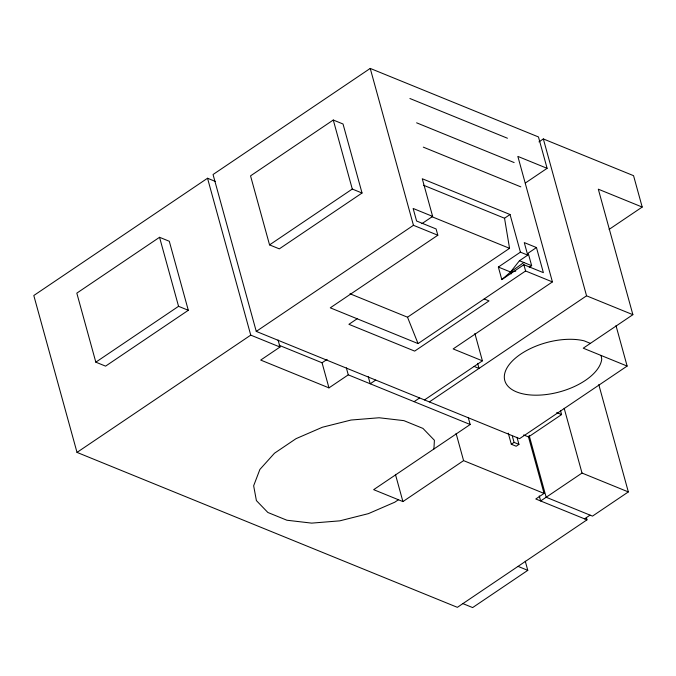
<?xml version="1.0" encoding="UTF-8"?>
<svg xmlns="http://www.w3.org/2000/svg" width="676" height="676" viewBox="0 0 676 676"><rect width="100%" height="100%" fill="white"/><g stroke="black" fill="none" stroke-linecap="round" stroke-linejoin="round"><path stroke-width="1.01" d="M433.907 448.999L434.406 440.279L422.948 428.407L403.902 420.641L379.126 417.76L351.047 420.033L322.418 427.232L296.037 438.665L274.49 453.216L259.888 469.44L253.652 485.774L256.398 500.595L267.857 512.476L286.911 520.233L311.687 523.123L339.766 520.85L368.395 513.642L394.767 502.209L398.417 499.75M519.455 260.725L510.549 272.014L501.812 279.602L498.356 267.054L520.419 252.156L527.728 255.139L519.455 260.725L531.649 265.693L529.283 267.282M523.849 262.508L510.549 272.014L498.356 267.054M215.331 181.421L207.532 178.244L33.8 295.513L77.013 452.396L457.373 607.335L586.979 519.844L586.422 517.816M525.337 183.019L547.112 168.324L538.468 136.949L370.237 68.42L213.05 174.518L256.263 331.401L519.582 438.665L627.134 366.071L615.997 325.629M159.544 237.293L76.811 293.139L95.823 362.167L105.583 366.139L188.308 310.292L169.296 241.264L159.544 237.293L178.557 306.321L188.308 310.292M333.276 120.024L250.542 175.861L269.555 244.889L279.315 248.861L362.04 193.023L343.028 123.995L333.276 120.024L352.289 189.052L362.04 193.023M95.823 362.167L178.557 306.321M269.555 244.889L352.289 189.052M77.013 452.396L250.745 335.127L279.999 347.041L260.699 360.071L328.967 387.88L348.275 374.85L470.183 424.511L373.667 489.661L402.921 501.584L463.592 460.626L544.053 493.404L535.781 498.989L586.979 519.844M256.263 331.401L413.45 225.302L437.828 235.231L330.277 307.825L418.055 343.585L525.598 270.983L552.419 281.909L453.148 348.926L482.402 360.84L424.494 399.93M538.975 141.875L543.343 138.935L633.556 175.675L642.2 207.059L609.11 229.392M421.9 223.655L432.64 216.405L422.272 178.751L510.042 214.512L520.419 252.156M423.582 185.258L504.533 218.23L510.042 214.512M357.139 318.768L348.909 324.319L414.667 351.106L489.027 300.904L484.193 298.936M279.146 345.301L322.055 362.784L327.091 359.387M349.974 293.764L407.518 317.205L509.552 248.329L504.533 218.23M501.812 279.602L523.875 264.713L543.377 272.656L536.465 247.551L528.193 253.137L531.649 265.693M375.729 380.073L370.22 383.791L368.259 376.693M414.101 401.671L419.619 397.944M429.37 401.916L586.557 295.818L632.88 314.686L583.244 348.191L627.134 366.071M511.31 444.25L514.073 442.391L518.948 444.377L516.185 446.236L511.31 444.25L508.259 433.155M523.647 434.955L528.497 436.924L561.587 414.591L560.488 410.594M529.139 435.412L546.166 497.249L592.497 516.118L628.342 491.925L582.019 473.056L540.656 500.975L539.254 495.905M584.537 518.855L590.055 515.129M525.277 561.232L527.787 570.35L472.634 607.58L462.883 603.609M515.746 271.152L510.549 272.014L511.081 273.949M409.909 98.51L507.439 138.234M547.112 168.324L517.85 156.401L552.419 281.909M642.2 207.059L598.311 189.179L632.88 314.686M416.61 122.821L514.132 162.553M423.303 147.14L520.833 186.863M536.465 247.551L524.272 242.591L527.728 255.139M432.64 216.405L413.137 208.461L416.593 221.01L436.096 228.953L437.828 235.231M431.533 216.548L509.552 248.329M590.376 343.383L584.098 340.822A50.092 25.502 -15.4 0 0 509.822 363.798A50.092 25.502 -15.4 0 0 540.023 395.088A50.092 25.502 -15.4 0 0 601.741 359.108L601.065 355.449M474.13 366.426L479.005 368.412L477.611 363.342M556.711 412.605L561.587 414.591M518.036 566.378L527.787 570.35M407.518 317.205L418.055 343.585M543.343 138.935L586.557 295.818M598.792 384.636L628.342 491.925M564.173 408.279L582.019 473.056M523.875 264.713L525.598 270.983M528.497 436.924L544.053 493.404M516.996 437.313L518.948 444.377M512.383 436.257L514.073 442.391M474.865 333.471L482.402 360.84M468.24 417.455L470.183 424.511M370.237 68.42L413.45 225.302M456.089 433.4L463.592 460.626M395.418 474.349L402.921 501.584M346.34 367.829L348.275 374.85M322.055 362.784L328.967 387.88M278.064 340.02L279.999 347.041M207.532 178.244L250.745 335.127"/></g></svg>
